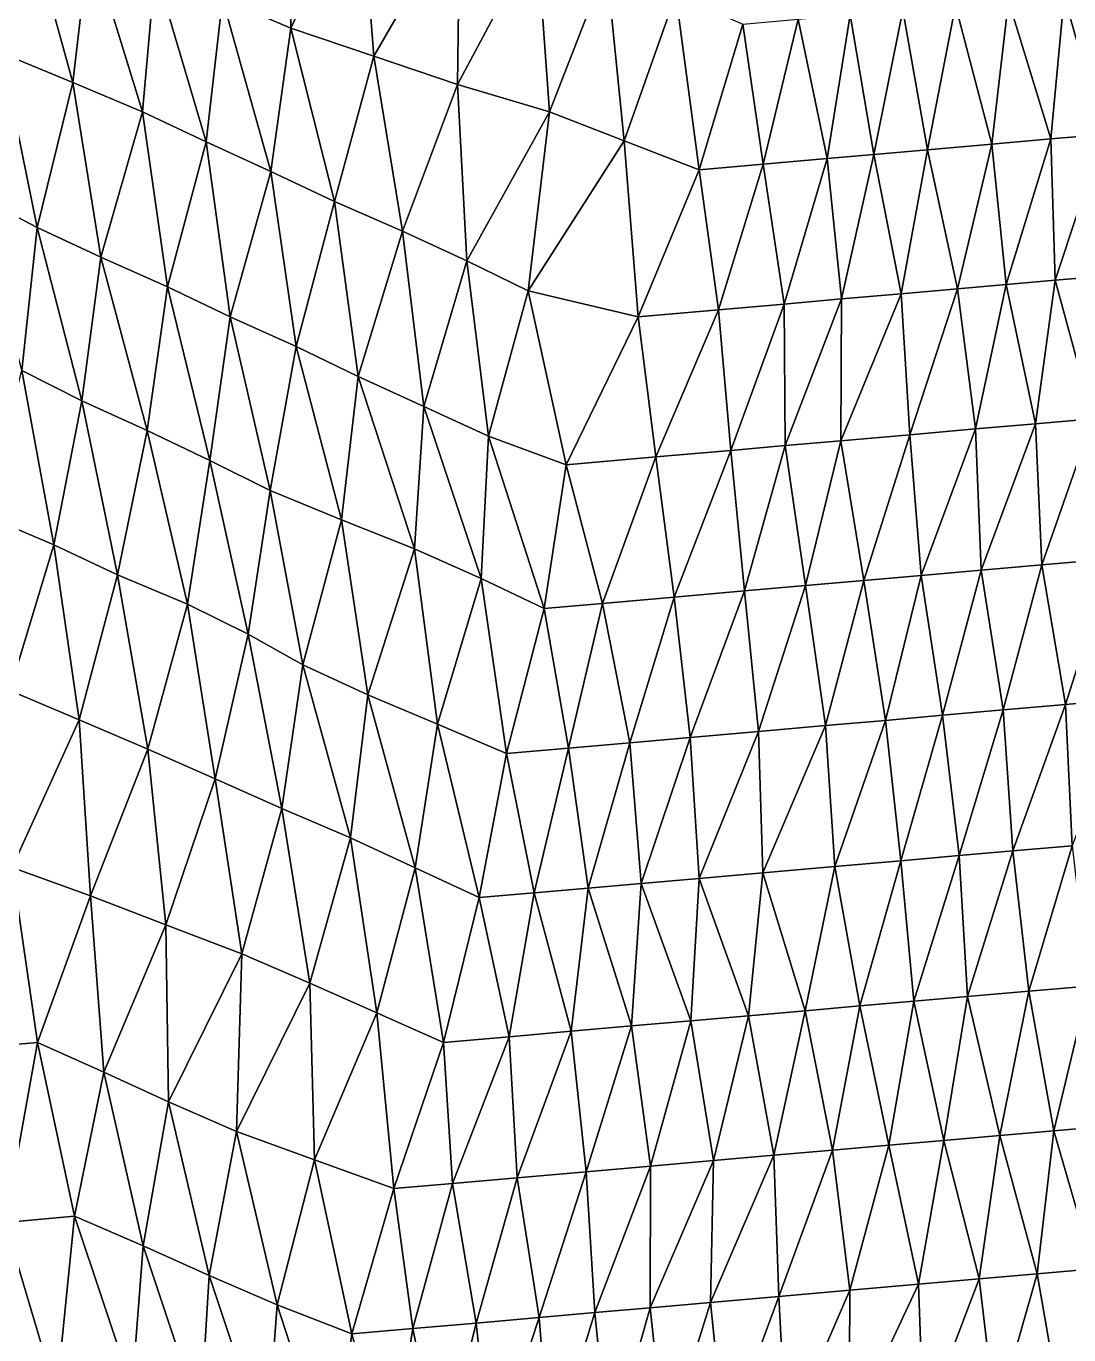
# Model space of a CAD drawing. Extents: x 993 to 3979, y 358 to 2875.
# Drawn here: x 2272.5 to 2545.8, y 1574.5 to 1917.4 of the extents above; entities that cross this region are included whole.
import ezdxf

# ---------------------------------------------------------------- set-up
doc = ezdxf.new("R2010")
doc.units = 0
doc.header["$MEASUREMENT"] = 0

msp = doc.modelspace()

# ---------------------------------------------------------------- linework, layer by layer
at = {"layer": 'modelTopoInnerCoarse_ts', "color": 2}
for points in [[(2341.9, 1916.93, 2568.58), (2323.97, 1924.65, 2555), (2341, 1963.29, 2527.35), (2341.9, 1916.93, 2568.58)], [(2360.04, 1955.66, 2538), (2341.9, 1916.93, 2568.58), (2341, 1963.29, 2527.35), (2360.04, 1955.66, 2538)], [(2363.68, 1909.54, 2571.95), (2341.9, 1916.93, 2568.58), (2360.04, 1955.66, 2538), (2363.68, 1909.54, 2571.95)], [(2386.24, 1948.66, 2529.55), (2363.68, 1909.54, 2571.95), (2360.04, 1955.66, 2538), (2386.24, 1948.66, 2529.55)], [(2386.24, 1948.66, 2529.55), (2385.62, 1902.16, 2574.83), (2363.68, 1909.54, 2571.95), (2386.24, 1948.66, 2529.55)], [(2406.38, 1941.12, 2537.27), (2385.62, 1902.16, 2574.83), (2386.24, 1948.66, 2529.55), (2406.38, 1941.12, 2537.27)], [(2272.27, 1948.01, 2508.65), (2284.75, 1902.67, 2519.03), (2266.11, 1910.33, 2507.35), (2272.27, 1948.01, 2508.65)], [(2272.27, 1948.01, 2508.65), (2289.12, 1940.19, 2525.13), (2284.75, 1902.67, 2519.03), (2272.27, 1948.01, 2508.65)], [(2289.12, 1940.19, 2525.13), (2303.06, 1894.97, 2531.64), (2284.75, 1902.67, 2519.03), (2289.12, 1940.19, 2525.13)], [(2289.12, 1940.19, 2525.13), (2306.37, 1932.41, 2540.52), (2303.06, 1894.97, 2531.64), (2289.12, 1940.19, 2525.13)], [(2409.74, 1894.98, 2571.96), (2385.62, 1902.16, 2574.83), (2406.38, 1941.12, 2537.27), (2409.74, 1894.98, 2571.96)], [(2424.63, 1933.42, 2550.01), (2409.74, 1894.98, 2571.96), (2406.38, 1941.12, 2537.27), (2424.63, 1933.42, 2550.01)], [(2306.37, 1932.41, 2540.52), (2319.71, 1887.14, 2548.62), (2303.06, 1894.97, 2531.64), (2306.37, 1932.41, 2540.52)], [(2306.37, 1932.41, 2540.52), (2323.97, 1924.65, 2555), (2319.71, 1887.14, 2548.62), (2306.37, 1932.41, 2540.52)], [(2424.63, 1933.42, 2550.01), (2429.31, 1887.39, 2581.19), (2409.74, 1894.98, 2571.96), (2424.63, 1933.42, 2550.01)], [(2424.63, 1933.42, 2550.01), (2442.81, 1925.72, 2562.93), (2429.31, 1887.39, 2581.19), (2424.63, 1933.42, 2550.01)], [(2323.97, 1924.65, 2555), (2336.62, 1879.32, 2564.95), (2319.71, 1887.14, 2548.62), (2323.97, 1924.65, 2555)], [(2323.97, 1924.65, 2555), (2341.9, 1916.93, 2568.58), (2336.62, 1879.32, 2564.95), (2323.97, 1924.65, 2555)], [(2448.95, 1879.82, 2590.22), (2429.31, 1887.39, 2581.19), (2442.81, 1925.72, 2562.93), (2448.95, 1879.82, 2590.22)], [(2448.95, 1879.82, 2590.22), (2442.81, 1925.72, 2562.93), (2460.36, 1917.96, 2577.53), (2448.95, 1879.82, 2590.22)], [(2544.58, 1925.33, 2668.93), (2541.08, 1887.88, 2660.53), (2530.01, 1924.05, 2655.12), (2544.58, 1925.33, 2668.93)], [(2554.89, 1889.09, 2676.38), (2541.08, 1887.88, 2660.53), (2544.58, 1925.33, 2668.93), (2554.89, 1889.09, 2676.38)], [(2559.85, 1926.67, 2680.88), (2554.89, 1889.09, 2676.38), (2544.58, 1925.33, 2668.93), (2559.85, 1926.67, 2680.88)], [(2502.29, 1921.63, 2623.72), (2494.72, 1883.82, 2626.15), (2488.48, 1920.42, 2607.88), (2502.29, 1921.63, 2623.72)], [(2508.77, 1885.05, 2641.36), (2494.72, 1883.82, 2626.15), (2502.29, 1921.63, 2623.72), (2508.77, 1885.05, 2641.36)], [(2516.15, 1922.84, 2639.41), (2508.77, 1885.05, 2641.36), (2502.29, 1921.63, 2623.72), (2516.15, 1922.84, 2639.41)], [(2525.62, 1886.53, 2649.09), (2508.77, 1885.05, 2641.36), (2516.15, 1922.84, 2639.41), (2525.62, 1886.53, 2649.09)], [(2530.01, 1924.05, 2655.12), (2525.62, 1886.53, 2649.09), (2516.15, 1922.84, 2639.41), (2530.01, 1924.05, 2655.12)], [(2541.08, 1887.88, 2660.53), (2525.62, 1886.53, 2649.09), (2530.01, 1924.05, 2655.12), (2541.08, 1887.88, 2660.53)], [(2465.68, 1881.28, 2598.28), (2448.95, 1879.82, 2590.22), (2460.36, 1917.96, 2577.53), (2465.68, 1881.28, 2598.28)], [(2474.92, 1919.24, 2591.37), (2465.68, 1881.28, 2598.28), (2460.36, 1917.96, 2577.53), (2474.92, 1919.24, 2591.37)], [(2482.49, 1882.75, 2606.12), (2465.68, 1881.28, 2598.28), (2474.92, 1919.24, 2591.37), (2482.49, 1882.75, 2606.12)], [(2488.48, 1920.42, 2607.88), (2482.49, 1882.75, 2606.12), (2474.92, 1919.24, 2591.37), (2488.48, 1920.42, 2607.88)], [(2494.72, 1883.82, 2626.15), (2482.49, 1882.75, 2606.12), (2488.48, 1920.42, 2607.88), (2494.72, 1883.82, 2626.15)], [(2341.9, 1916.93, 2568.58), (2353.33, 1871.49, 2581.77), (2336.62, 1879.32, 2564.95), (2341.9, 1916.93, 2568.58)], [(2341.9, 1916.93, 2568.58), (2363.68, 1909.54, 2571.95), (2353.33, 1871.49, 2581.77), (2341.9, 1916.93, 2568.58)], [(2275.37, 1864.7, 2526.32), (2260.22, 1872.67, 2505.31), (2266.11, 1910.33, 2507.35), (2275.37, 1864.7, 2526.32)], [(2275.37, 1864.7, 2526.32), (2266.11, 1910.33, 2507.35), (2284.75, 1902.67, 2519.03), (2275.37, 1864.7, 2526.32)], [(2363.68, 1909.54, 2571.95), (2371.13, 1863.75, 2595.73), (2353.33, 1871.49, 2581.77), (2363.68, 1909.54, 2571.95)], [(2363.68, 1909.54, 2571.95), (2385.62, 1902.16, 2574.83), (2371.13, 1863.75, 2595.73), (2363.68, 1909.54, 2571.95)], [(2292.11, 1856.87, 2543.07), (2275.37, 1864.7, 2526.32), (2284.75, 1902.67, 2519.03), (2292.11, 1856.87, 2543.07)], [(2292.11, 1856.87, 2543.07), (2284.75, 1902.67, 2519.03), (2303.06, 1894.97, 2531.64), (2292.11, 1856.87, 2543.07)], [(2388.01, 1855.93, 2612.13), (2371.13, 1863.75, 2595.73), (2385.62, 1902.16, 2574.83), (2388.01, 1855.93, 2612.13)], [(2409.74, 1894.98, 2571.96), (2388.01, 1855.93, 2612.13), (2385.62, 1902.16, 2574.83), (2409.74, 1894.98, 2571.96)], [(2309.54, 1849.1, 2558), (2292.11, 1856.87, 2543.07), (2303.06, 1894.97, 2531.64), (2309.54, 1849.1, 2558)], [(2309.54, 1849.1, 2558), (2303.06, 1894.97, 2531.64), (2319.71, 1887.14, 2548.62), (2309.54, 1849.1, 2558)], [(2409.74, 1894.98, 2571.96), (2404.1, 1848.05, 2630.62), (2388.01, 1855.93, 2612.13), (2409.74, 1894.98, 2571.96)], [(2429.31, 1887.39, 2581.19), (2404.1, 1848.05, 2630.62), (2409.74, 1894.98, 2571.96), (2429.31, 1887.39, 2581.19)], [(2325.97, 1841.25, 2575.58), (2309.54, 1849.1, 2558), (2319.71, 1887.14, 2548.62), (2325.97, 1841.25, 2575.58)], [(2325.97, 1841.25, 2575.58), (2319.71, 1887.14, 2548.62), (2336.62, 1879.32, 2564.95), (2325.97, 1841.25, 2575.58)], [(2432.95, 1841.27, 2615.11), (2404.1, 1848.05, 2630.62), (2429.31, 1887.39, 2581.19), (2432.95, 1841.27, 2615.11)], [(2448.95, 1879.82, 2590.22), (2432.95, 1841.27, 2615.11), (2429.31, 1887.39, 2581.19), (2448.95, 1879.82, 2590.22)], [(2525.62, 1886.53, 2649.09), (2516.66, 1848.6, 2655.25), (2508.77, 1885.05, 2641.36), (2525.62, 1886.53, 2649.09)], [(2529.45, 1849.72, 2673.79), (2516.66, 1848.6, 2655.25), (2525.62, 1886.53, 2649.09), (2529.45, 1849.72, 2673.79)], [(2529.45, 1849.72, 2673.79), (2525.62, 1886.53, 2649.09), (2541.08, 1887.88, 2660.53), (2529.45, 1849.72, 2673.79)], [(2529.45, 1849.72, 2673.79), (2541.08, 1887.88, 2660.53), (2542.26, 1850.84, 2692.29), (2529.45, 1849.72, 2673.79)], [(2542.26, 1850.84, 2692.29), (2541.08, 1887.88, 2660.53), (2554.89, 1889.09, 2676.38), (2542.26, 1850.84, 2692.29)], [(2542.26, 1850.84, 2692.29), (2554.89, 1889.09, 2676.38), (2557.13, 1852.14, 2705.31), (2542.26, 1850.84, 2692.29)], [(2494.72, 1883.82, 2626.15), (2486.25, 1845.94, 2631), (2482.49, 1882.75, 2606.12), (2494.72, 1883.82, 2626.15)], [(2501.92, 1847.31, 2641.87), (2486.25, 1845.94, 2631), (2494.72, 1883.82, 2626.15), (2501.92, 1847.31, 2641.87)], [(2508.77, 1885.05, 2641.36), (2501.92, 1847.31, 2641.87), (2494.72, 1883.82, 2626.15), (2508.77, 1885.05, 2641.36)], [(2516.66, 1848.6, 2655.25), (2501.92, 1847.31, 2641.87), (2508.77, 1885.05, 2641.36), (2516.66, 1848.6, 2655.25)], [(2453.97, 1843.11, 2611.76), (2432.95, 1841.27, 2615.11), (2448.95, 1879.82, 2590.22), (2453.97, 1843.11, 2611.76)], [(2465.68, 1881.28, 2598.28), (2453.97, 1843.11, 2611.76), (2448.95, 1879.82, 2590.22), (2465.68, 1881.28, 2598.28)], [(2471.21, 1844.62, 2618.46), (2453.97, 1843.11, 2611.76), (2465.68, 1881.28, 2598.28), (2471.21, 1844.62, 2618.46)], [(2482.49, 1882.75, 2606.12), (2471.21, 1844.62, 2618.46), (2465.68, 1881.28, 2598.28), (2482.49, 1882.75, 2606.12)], [(2486.25, 1845.94, 2631), (2471.21, 1844.62, 2618.46), (2482.49, 1882.75, 2606.12), (2486.25, 1845.94, 2631)], [(2343.34, 1833.47, 2590.68), (2325.97, 1841.25, 2575.58), (2336.62, 1879.32, 2564.95), (2343.34, 1833.47, 2590.68)], [(2343.34, 1833.47, 2590.68), (2336.62, 1879.32, 2564.95), (2353.33, 1871.49, 2581.77), (2343.34, 1833.47, 2590.68)], [(2271.38, 1827.21, 2519.22), (2260.22, 1872.67, 2505.31), (2275.37, 1864.7, 2526.32), (2271.38, 1827.21, 2519.22)], [(2359.52, 1825.59, 2608.92), (2343.34, 1833.47, 2590.68), (2353.33, 1871.49, 2581.77), (2359.52, 1825.59, 2608.92)], [(2359.52, 1825.59, 2608.92), (2353.33, 1871.49, 2581.77), (2371.13, 1863.75, 2595.73), (2359.52, 1825.59, 2608.92)], [(2287.13, 1819.29, 2538.63), (2271.38, 1827.21, 2519.22), (2275.37, 1864.7, 2526.32), (2287.13, 1819.29, 2538.63)], [(2287.13, 1819.29, 2538.63), (2275.37, 1864.7, 2526.32), (2292.11, 1856.87, 2543.07), (2287.13, 1819.29, 2538.63)], [(2376.75, 1817.8, 2624.38), (2359.52, 1825.59, 2608.92), (2371.13, 1863.75, 2595.73), (2376.75, 1817.8, 2624.38)], [(2376.75, 1817.8, 2624.38), (2371.13, 1863.75, 2595.73), (2388.01, 1855.93, 2612.13), (2376.75, 1817.8, 2624.38)], [(2304.27, 1811.5, 2554.33), (2287.13, 1819.29, 2538.63), (2292.11, 1856.87, 2543.07), (2304.27, 1811.5, 2554.33)], [(2304.27, 1811.5, 2554.33), (2292.11, 1856.87, 2543.07), (2309.54, 1849.1, 2558), (2304.27, 1811.5, 2554.33)], [(2393.72, 1809.99, 2640.54), (2376.75, 1817.8, 2624.38), (2388.01, 1855.93, 2612.13), (2393.72, 1809.99, 2640.54)], [(2393.72, 1809.99, 2640.54), (2388.01, 1855.93, 2612.13), (2404.1, 1848.05, 2630.62), (2393.72, 1809.99, 2640.54)], [(2557.13, 1852.14, 2705.31), (2552.16, 1814.56, 2700.82), (2542.26, 1850.84, 2692.29), (2557.13, 1852.14, 2705.31)], [(2320.68, 1803.64, 2571.96), (2304.27, 1811.5, 2554.33), (2309.54, 1849.1, 2558), (2320.68, 1803.64, 2571.96)], [(2320.68, 1803.64, 2571.96), (2309.54, 1849.1, 2558), (2325.97, 1841.25, 2575.58), (2320.68, 1803.64, 2571.96)], [(2529.45, 1849.72, 2673.79), (2521.39, 1811.87, 2677.55), (2516.66, 1848.6, 2655.25), (2529.45, 1849.72, 2673.79)], [(2537.06, 1813.24, 2688.43), (2521.39, 1811.87, 2677.55), (2529.45, 1849.72, 2673.79), (2537.06, 1813.24, 2688.43)], [(2542.26, 1850.84, 2692.29), (2537.06, 1813.24, 2688.43), (2529.45, 1849.72, 2673.79), (2542.26, 1850.84, 2692.29)], [(2552.16, 1814.56, 2700.82), (2537.06, 1813.24, 2688.43), (2542.26, 1850.84, 2692.29), (2552.16, 1814.56, 2700.82)], [(2414.06, 1802.48, 2647.72), (2393.72, 1809.99, 2640.54), (2404.1, 1848.05, 2630.62), (2414.06, 1802.48, 2647.72)], [(2432.95, 1841.27, 2615.11), (2414.06, 1802.48, 2647.72), (2404.1, 1848.05, 2630.62), (2432.95, 1841.27, 2615.11)], [(2471.5, 1807.5, 2652.56), (2471.21, 1844.62, 2618.46), (2486.25, 1845.94, 2631), (2471.5, 1807.5, 2652.56)], [(2471.5, 1807.5, 2652.56), (2486.25, 1845.94, 2631), (2486.1, 1808.78, 2666.32), (2471.5, 1807.5, 2652.56)], [(2486.1, 1808.78, 2666.32), (2486.25, 1845.94, 2631), (2501.92, 1847.31, 2641.87), (2486.1, 1808.78, 2666.32)], [(2486.1, 1808.78, 2666.32), (2501.92, 1847.31, 2641.87), (2504.12, 1810.36, 2670.93), (2486.1, 1808.78, 2666.32)], [(2516.66, 1848.6, 2655.25), (2504.12, 1810.36, 2670.93), (2501.92, 1847.31, 2641.87), (2516.66, 1848.6, 2655.25)], [(2521.39, 1811.87, 2677.55), (2504.12, 1810.36, 2670.93), (2516.66, 1848.6, 2655.25), (2521.39, 1811.87, 2677.55)], [(2453.97, 1843.11, 2611.76), (2437.61, 1804.54, 2637.61), (2432.95, 1841.27, 2615.11), (2453.97, 1843.11, 2611.76)], [(2457.22, 1806.25, 2637.98), (2437.61, 1804.54, 2637.61), (2453.97, 1843.11, 2611.76), (2457.22, 1806.25, 2637.98)], [(2457.22, 1806.25, 2637.98), (2453.97, 1843.11, 2611.76), (2471.21, 1844.62, 2618.46), (2457.22, 1806.25, 2637.98)], [(2457.22, 1806.25, 2637.98), (2471.21, 1844.62, 2618.46), (2471.5, 1807.5, 2652.56), (2457.22, 1806.25, 2637.98)], [(2336.5, 1795.73, 2591.19), (2320.68, 1803.64, 2571.96), (2325.97, 1841.25, 2575.58), (2336.5, 1795.73, 2591.19)], [(2336.5, 1795.73, 2591.19), (2325.97, 1841.25, 2575.58), (2343.34, 1833.47, 2590.68), (2336.5, 1795.73, 2591.19)], [(2437.61, 1804.54, 2637.61), (2414.06, 1802.48, 2647.72), (2432.95, 1841.27, 2615.11), (2437.61, 1804.54, 2637.61)], [(2355.17, 1788.07, 2602.79), (2336.5, 1795.73, 2591.19), (2343.34, 1833.47, 2590.68), (2355.17, 1788.07, 2602.79)], [(2355.17, 1788.07, 2602.79), (2343.34, 1833.47, 2590.68), (2359.52, 1825.59, 2608.92), (2355.17, 1788.07, 2602.79)], [(2279.78, 1781.51, 2540.48), (2261.69, 1789.22, 2527.32), (2271.38, 1827.21, 2519.22), (2279.78, 1781.51, 2540.48)], [(2279.78, 1781.51, 2540.48), (2271.38, 1827.21, 2519.22), (2287.13, 1819.29, 2538.63), (2279.78, 1781.51, 2540.48)], [(2374.28, 1780.44, 2613.26), (2355.17, 1788.07, 2602.79), (2359.52, 1825.59, 2608.92), (2374.28, 1780.44, 2613.26)], [(2374.28, 1780.44, 2613.26), (2359.52, 1825.59, 2608.92), (2376.75, 1817.8, 2624.38), (2374.28, 1780.44, 2613.26)], [(2296.44, 1773.67, 2557.45), (2279.78, 1781.51, 2540.48), (2287.13, 1819.29, 2538.63), (2296.44, 1773.67, 2557.45)], [(2296.44, 1773.67, 2557.45), (2287.13, 1819.29, 2538.63), (2304.27, 1811.5, 2554.33), (2296.44, 1773.67, 2557.45)], [(2391.75, 1772.68, 2628.08), (2374.28, 1780.44, 2613.26), (2376.75, 1817.8, 2624.38), (2391.75, 1772.68, 2628.08)], [(2391.75, 1772.68, 2628.08), (2376.75, 1817.8, 2624.38), (2393.72, 1809.99, 2640.54), (2391.75, 1772.68, 2628.08)], [(2552.16, 1814.56, 2700.82), (2538.74, 1776.24, 2718.85), (2537.06, 1813.24, 2688.43), (2552.16, 1814.56, 2700.82)], [(2557.07, 1777.85, 2722.64), (2538.74, 1776.24, 2718.85), (2552.16, 1814.56, 2700.82), (2557.07, 1777.85, 2722.64)], [(2314.78, 1765.98, 2569.96), (2296.44, 1773.67, 2557.45), (2304.27, 1811.5, 2554.33), (2314.78, 1765.98, 2569.96)], [(2314.78, 1765.98, 2569.96), (2304.27, 1811.5, 2554.33), (2320.68, 1803.64, 2571.96), (2314.78, 1765.98, 2569.96)], [(2521.39, 1811.87, 2677.55), (2507.17, 1773.48, 2697.71), (2504.12, 1810.36, 2670.93), (2521.39, 1811.87, 2677.55)], [(2521.39, 1811.87, 2677.55), (2522.87, 1774.85, 2708.52), (2507.17, 1773.48, 2697.71), (2521.39, 1811.87, 2677.55)], [(2522.87, 1774.85, 2708.52), (2521.39, 1811.87, 2677.55), (2537.06, 1813.24, 2688.43), (2522.87, 1774.85, 2708.52)], [(2522.87, 1774.85, 2708.52), (2537.06, 1813.24, 2688.43), (2538.74, 1776.24, 2718.85), (2522.87, 1774.85, 2708.52)], [(2408.34, 1764.83, 2645.23), (2391.75, 1772.68, 2628.08), (2393.72, 1809.99, 2640.54), (2408.34, 1764.83, 2645.23)], [(2408.34, 1764.83, 2645.23), (2393.72, 1809.99, 2640.54), (2414.06, 1802.48, 2647.72), (2408.34, 1764.83, 2645.23)], [(2486.1, 1808.78, 2666.32), (2476.77, 1770.82, 2673.43), (2471.5, 1807.5, 2652.56), (2486.1, 1808.78, 2666.32)], [(2492.06, 1772.16, 2685.34), (2476.77, 1770.82, 2673.43), (2486.1, 1808.78, 2666.32), (2492.06, 1772.16, 2685.34)], [(2504.12, 1810.36, 2670.93), (2492.06, 1772.16, 2685.34), (2486.1, 1808.78, 2666.32), (2504.12, 1810.36, 2670.93)], [(2507.17, 1773.48, 2697.71), (2492.06, 1772.16, 2685.34), (2504.12, 1810.36, 2670.93), (2507.17, 1773.48, 2697.71)], [(2437.61, 1804.54, 2637.61), (2423.59, 1766.17, 2657.24), (2414.06, 1802.48, 2647.72), (2437.61, 1804.54, 2637.61)], [(2442.36, 1767.81, 2659.84), (2423.59, 1766.17, 2657.24), (2437.61, 1804.54, 2637.61), (2442.36, 1767.81, 2659.84)], [(2457.22, 1806.25, 2637.98), (2442.36, 1767.81, 2659.84), (2437.61, 1804.54, 2637.61), (2457.22, 1806.25, 2637.98)], [(2460.85, 1769.43, 2663.23), (2442.36, 1767.81, 2659.84), (2457.22, 1806.25, 2637.98), (2460.85, 1769.43, 2663.23)], [(2471.5, 1807.5, 2652.56), (2460.85, 1769.43, 2663.23), (2457.22, 1806.25, 2637.98), (2471.5, 1807.5, 2652.56)], [(2476.77, 1770.82, 2673.43), (2460.85, 1769.43, 2663.23), (2471.5, 1807.5, 2652.56), (2476.77, 1770.82, 2673.43)], [(2330.75, 1758.08, 2588.78), (2314.78, 1765.98, 2569.96), (2320.68, 1803.64, 2571.96), (2330.75, 1758.08, 2588.78)], [(2330.75, 1758.08, 2588.78), (2320.68, 1803.64, 2571.96), (2336.5, 1795.73, 2591.19), (2330.75, 1758.08, 2588.78)], [(2423.59, 1766.17, 2657.24), (2408.34, 1764.83, 2645.23), (2414.06, 1802.48, 2647.72), (2423.59, 1766.17, 2657.24)], [(2345.03, 1750.03, 2612.08), (2330.75, 1758.08, 2588.78), (2336.5, 1795.73, 2591.19), (2345.03, 1750.03, 2612.08)], [(2345.03, 1750.03, 2612.08), (2336.5, 1795.73, 2591.19), (2355.17, 1788.07, 2602.79), (2345.03, 1750.03, 2612.08)], [(2279.78, 1781.51, 2540.48), (2268.28, 1743.35, 2553.4), (2261.69, 1789.22, 2527.32), (2279.78, 1781.51, 2540.48)], [(2355.17, 1788.07, 2602.79), (2362.1, 1742.23, 2627.98), (2345.03, 1750.03, 2612.08), (2355.17, 1788.07, 2602.79)], [(2355.17, 1788.07, 2602.79), (2374.28, 1780.44, 2613.26), (2362.1, 1742.23, 2627.98), (2355.17, 1788.07, 2602.79)], [(2286.45, 1735.65, 2566.35), (2268.28, 1743.35, 2553.4), (2279.78, 1781.51, 2540.48), (2286.45, 1735.65, 2566.35)], [(2286.45, 1735.65, 2566.35), (2279.78, 1781.51, 2540.48), (2296.44, 1773.67, 2557.45), (2286.45, 1735.65, 2566.35)], [(2380.33, 1734.53, 2640.77), (2362.1, 1742.23, 2627.98), (2374.28, 1780.44, 2613.26), (2380.33, 1734.53, 2640.77)], [(2380.33, 1734.53, 2640.77), (2374.28, 1780.44, 2613.26), (2391.75, 1772.68, 2628.08), (2380.33, 1734.53, 2640.77)], [(2557.07, 1777.85, 2722.64), (2544.98, 1739.64, 2737.14), (2538.74, 1776.24, 2718.85), (2557.07, 1777.85, 2722.64)], [(2561.01, 1741.05, 2747.05), (2544.98, 1739.64, 2737.14), (2557.07, 1777.85, 2722.64), (2561.01, 1741.05, 2747.05)], [(2304.41, 1727.93, 2579.86), (2286.45, 1735.65, 2566.35), (2296.44, 1773.67, 2557.45), (2304.41, 1727.93, 2579.86)], [(2304.41, 1727.93, 2579.86), (2296.44, 1773.67, 2557.45), (2314.78, 1765.98, 2569.96), (2304.41, 1727.93, 2579.86)], [(2507.17, 1773.48, 2697.71), (2497.78, 1735.51, 2705), (2492.06, 1772.16, 2685.34), (2507.17, 1773.48, 2697.71)], [(2512.76, 1736.83, 2717.71), (2497.78, 1735.51, 2705), (2507.17, 1773.48, 2697.71), (2512.76, 1736.83, 2717.71)], [(2522.87, 1774.85, 2708.52), (2512.76, 1736.83, 2717.71), (2507.17, 1773.48, 2697.71), (2522.87, 1774.85, 2708.52)], [(2528.65, 1738.22, 2728), (2512.76, 1736.83, 2717.71), (2522.87, 1774.85, 2708.52), (2528.65, 1738.22, 2728)], [(2538.74, 1776.24, 2718.85), (2528.65, 1738.22, 2728), (2522.87, 1774.85, 2708.52), (2538.74, 1776.24, 2718.85)], [(2544.98, 1739.64, 2737.14), (2528.65, 1738.22, 2728), (2538.74, 1776.24, 2718.85), (2544.98, 1739.64, 2737.14)], [(2398.41, 1726.82, 2653.96), (2380.33, 1734.53, 2640.77), (2391.75, 1772.68, 2628.08), (2398.41, 1726.82, 2653.96)], [(2398.41, 1726.82, 2653.96), (2391.75, 1772.68, 2628.08), (2408.34, 1764.83, 2645.23), (2398.41, 1726.82, 2653.96)], [(2476.77, 1770.82, 2673.43), (2464.5, 1732.6, 2688.42), (2460.85, 1769.43, 2663.23), (2476.77, 1770.82, 2673.43)], [(2482.09, 1734.14, 2694.18), (2464.5, 1732.6, 2688.42), (2476.77, 1770.82, 2673.43), (2482.09, 1734.14, 2694.18)], [(2492.06, 1772.16, 2685.34), (2482.09, 1734.14, 2694.18), (2476.77, 1770.82, 2673.43), (2492.06, 1772.16, 2685.34)], [(2497.78, 1735.51, 2705), (2482.09, 1734.14, 2694.18), (2492.06, 1772.16, 2685.34), (2497.78, 1735.51, 2705)], [(2442.36, 1767.81, 2659.84), (2430.73, 1729.65, 2673.12), (2423.59, 1766.17, 2657.24), (2442.36, 1767.81, 2659.84)], [(2446.6, 1731.04, 2683.47), (2430.73, 1729.65, 2673.12), (2442.36, 1767.81, 2659.84), (2446.6, 1731.04, 2683.47)], [(2460.85, 1769.43, 2663.23), (2446.6, 1731.04, 2683.47), (2442.36, 1767.81, 2659.84), (2460.85, 1769.43, 2663.23)], [(2464.5, 1732.6, 2688.42), (2446.6, 1731.04, 2683.47), (2460.85, 1769.43, 2663.23), (2464.5, 1732.6, 2688.42)], [(2322.03, 1720.17, 2594.27), (2304.41, 1727.93, 2579.86), (2314.78, 1765.98, 2569.96), (2322.03, 1720.17, 2594.27)], [(2322.03, 1720.17, 2594.27), (2314.78, 1765.98, 2569.96), (2330.75, 1758.08, 2588.78), (2322.03, 1720.17, 2594.27)], [(2414.65, 1728.24, 2663.33), (2398.41, 1726.82, 2653.96), (2408.34, 1764.83, 2645.23), (2414.65, 1728.24, 2663.33)], [(2423.59, 1766.17, 2657.24), (2414.65, 1728.24, 2663.33), (2408.34, 1764.83, 2645.23), (2423.59, 1766.17, 2657.24)], [(2430.73, 1729.65, 2673.12), (2414.65, 1728.24, 2663.33), (2423.59, 1766.17, 2657.24), (2430.73, 1729.65, 2673.12)], [(2339.55, 1712.41, 2608.96), (2322.03, 1720.17, 2594.27), (2330.75, 1758.08, 2588.78), (2339.55, 1712.41, 2608.96)], [(2339.55, 1712.41, 2608.96), (2330.75, 1758.08, 2588.78), (2345.03, 1750.03, 2612.08), (2339.55, 1712.41, 2608.96)], [(2357.56, 1704.69, 2622.34), (2339.55, 1712.41, 2608.96), (2345.03, 1750.03, 2612.08), (2357.56, 1704.69, 2622.34)], [(2357.56, 1704.69, 2622.34), (2345.03, 1750.03, 2612.08), (2362.1, 1742.23, 2627.98), (2357.56, 1704.69, 2622.34)], [(2286.45, 1735.65, 2566.35), (2268.83, 1696.96, 2595.57), (2268.28, 1743.35, 2553.4), (2286.45, 1735.65, 2566.35)], [(2362.1, 1742.23, 2627.98), (2374.5, 1696.88, 2638.58), (2357.56, 1704.69, 2622.34), (2362.1, 1742.23, 2627.98)], [(2362.1, 1742.23, 2627.98), (2380.33, 1734.53, 2640.77), (2374.5, 1696.88, 2638.58), (2362.1, 1742.23, 2627.98)], [(2531.13, 1701.29, 2756.32), (2528.65, 1738.22, 2728), (2544.98, 1739.64, 2737.14), (2531.13, 1701.29, 2756.32)], [(2531.13, 1701.29, 2756.32), (2544.98, 1739.64, 2737.14), (2546.7, 1702.65, 2767.46), (2531.13, 1701.29, 2756.32)], [(2546.7, 1702.65, 2767.46), (2544.98, 1739.64, 2737.14), (2561.01, 1741.05, 2747.05), (2546.7, 1702.65, 2767.46)], [(2289.41, 1689.47, 2602.09), (2268.83, 1696.96, 2595.57), (2286.45, 1735.65, 2566.35), (2289.41, 1689.47, 2602.09)], [(2304.41, 1727.93, 2579.86), (2289.41, 1689.47, 2602.09), (2286.45, 1735.65, 2566.35), (2304.41, 1727.93, 2579.86)], [(2512.76, 1736.83, 2717.71), (2501.81, 1698.72, 2729.16), (2497.78, 1735.51, 2705), (2512.76, 1736.83, 2717.71)], [(2517.06, 1700.06, 2741.16), (2501.81, 1698.72, 2729.16), (2512.76, 1736.83, 2717.71), (2517.06, 1700.06, 2741.16)], [(2528.65, 1738.22, 2728), (2517.06, 1700.06, 2741.16), (2512.76, 1736.83, 2717.71), (2528.65, 1738.22, 2728)], [(2531.13, 1701.29, 2756.32), (2517.06, 1700.06, 2741.16), (2528.65, 1738.22, 2728), (2531.13, 1701.29, 2756.32)], [(2391.24, 1689.05, 2655.34), (2374.5, 1696.88, 2638.58), (2380.33, 1734.53, 2640.77), (2391.24, 1689.05, 2655.34)], [(2391.24, 1689.05, 2655.34), (2380.33, 1734.53, 2640.77), (2398.41, 1726.82, 2653.96), (2391.24, 1689.05, 2655.34)], [(2464.5, 1732.6, 2688.42), (2448.9, 1694.09, 2712.24), (2446.6, 1731.04, 2683.47), (2464.5, 1732.6, 2688.42)], [(2464.5, 1732.6, 2688.42), (2465.59, 1695.55, 2720.41), (2448.9, 1694.09, 2712.24), (2464.5, 1732.6, 2688.42)], [(2482.09, 1734.14, 2694.18), (2465.59, 1695.55, 2720.41), (2464.5, 1732.6, 2688.42), (2482.09, 1734.14, 2694.18)], [(2482.09, 1734.14, 2694.18), (2484.52, 1697.21, 2722.61), (2465.59, 1695.55, 2720.41), (2482.09, 1734.14, 2694.18)], [(2497.78, 1735.51, 2705), (2484.52, 1697.21, 2722.61), (2482.09, 1734.14, 2694.18), (2497.78, 1735.51, 2705)], [(2501.81, 1698.72, 2729.16), (2484.52, 1697.21, 2722.61), (2497.78, 1735.51, 2705), (2501.81, 1698.72, 2729.16)], [(2430.73, 1729.65, 2673.12), (2419.86, 1691.55, 2684.36), (2414.65, 1728.24, 2663.33), (2430.73, 1729.65, 2673.12)], [(2433.7, 1692.76, 2700.1), (2419.86, 1691.55, 2684.36), (2430.73, 1729.65, 2673.12), (2433.7, 1692.76, 2700.1)], [(2446.6, 1731.04, 2683.47), (2433.7, 1692.76, 2700.1), (2430.73, 1729.65, 2673.12), (2446.6, 1731.04, 2683.47)], [(2446.6, 1731.04, 2683.47), (2448.9, 1694.09, 2712.24), (2433.7, 1692.76, 2700.1), (2446.6, 1731.04, 2683.47)], [(2309.13, 1681.9, 2610.92), (2289.41, 1689.47, 2602.09), (2304.41, 1727.93, 2579.86), (2309.13, 1681.9, 2610.92)], [(2309.13, 1681.9, 2610.92), (2304.41, 1727.93, 2579.86), (2322.03, 1720.17, 2594.27), (2309.13, 1681.9, 2610.92)], [(2405.71, 1690.31, 2669.43), (2391.24, 1689.05, 2655.34), (2398.41, 1726.82, 2653.96), (2405.71, 1690.31, 2669.43)], [(2414.65, 1728.24, 2663.33), (2405.71, 1690.31, 2669.43), (2398.41, 1726.82, 2653.96), (2414.65, 1728.24, 2663.33)], [(2419.86, 1691.55, 2684.36), (2405.71, 1690.31, 2669.43), (2414.65, 1728.24, 2663.33), (2419.86, 1691.55, 2684.36)], [(2329.08, 1674.35, 2619.13), (2309.13, 1681.9, 2610.92), (2322.03, 1720.17, 2594.27), (2329.08, 1674.35, 2619.13)], [(2329.08, 1674.35, 2619.13), (2322.03, 1720.17, 2594.27), (2339.55, 1712.41, 2608.96), (2329.08, 1674.35, 2619.13)], [(2346.84, 1666.61, 2633.2), (2329.08, 1674.35, 2619.13), (2339.55, 1712.41, 2608.96), (2346.84, 1666.61, 2633.2)], [(2346.84, 1666.61, 2633.2), (2339.55, 1712.41, 2608.96), (2357.56, 1704.69, 2622.34), (2346.84, 1666.61, 2633.2)], [(2364.42, 1658.85, 2647.7), (2346.84, 1666.61, 2633.2), (2357.56, 1704.69, 2622.34), (2364.42, 1658.85, 2647.7)], [(2364.42, 1658.85, 2647.7), (2357.56, 1704.69, 2622.34), (2374.5, 1696.88, 2638.58), (2364.42, 1658.85, 2647.7)], [(2531.13, 1701.29, 2756.32), (2519.29, 1663.11, 2770.12), (2517.06, 1700.06, 2741.16), (2531.13, 1701.29, 2756.32)], [(2535.37, 1664.51, 2779.92), (2519.29, 1663.11, 2770.12), (2531.13, 1701.29, 2756.32), (2535.37, 1664.51, 2779.92)], [(2546.7, 1702.65, 2767.46), (2535.37, 1664.51, 2779.92), (2531.13, 1701.29, 2756.32), (2546.7, 1702.65, 2767.46)], [(2550.95, 1665.88, 2791.03), (2535.37, 1664.51, 2779.92), (2546.7, 1702.65, 2767.46), (2550.95, 1665.88, 2791.03)], [(2501.81, 1698.72, 2729.16), (2491.03, 1660.64, 2740.15), (2484.52, 1697.21, 2722.61), (2501.81, 1698.72, 2729.16)], [(2505.2, 1661.88, 2755.04), (2491.03, 1660.64, 2740.15), (2501.81, 1698.72, 2729.16), (2505.2, 1661.88, 2755.04)], [(2517.06, 1700.06, 2741.16), (2505.2, 1661.88, 2755.04), (2501.81, 1698.72, 2729.16), (2517.06, 1700.06, 2741.16)], [(2517.06, 1700.06, 2741.16), (2519.29, 1663.11, 2770.12), (2505.2, 1661.88, 2755.04), (2517.06, 1700.06, 2741.16)], [(2275.52, 1651.11, 2621.38), (2255.43, 1649.35, 2609.11), (2268.83, 1696.96, 2595.57), (2275.52, 1651.11, 2621.38)], [(2289.41, 1689.47, 2602.09), (2275.52, 1651.11, 2621.38), (2268.83, 1696.96, 2595.57), (2289.41, 1689.47, 2602.09)], [(2381.96, 1651.09, 2662.34), (2364.42, 1658.85, 2647.7), (2374.5, 1696.88, 2638.58), (2381.96, 1651.09, 2662.34)], [(2381.96, 1651.09, 2662.34), (2374.5, 1696.88, 2638.58), (2391.24, 1689.05, 2655.34), (2381.96, 1651.09, 2662.34)], [(2465.59, 1695.55, 2720.41), (2461.84, 1658.08, 2712.69), (2448.9, 1694.09, 2712.24), (2465.59, 1695.55, 2720.41)], [(2476.73, 1659.38, 2725.63), (2461.84, 1658.08, 2712.69), (2465.59, 1695.55, 2720.41), (2476.73, 1659.38, 2725.63)], [(2484.52, 1697.21, 2722.61), (2476.73, 1659.38, 2725.63), (2465.59, 1695.55, 2720.41), (2484.52, 1697.21, 2722.61)], [(2491.03, 1660.64, 2740.15), (2476.73, 1659.38, 2725.63), (2484.52, 1697.21, 2722.61), (2491.03, 1660.64, 2740.15)], [(2419.86, 1691.55, 2684.36), (2415.37, 1654.02, 2678.59), (2405.71, 1690.31, 2669.43), (2419.86, 1691.55, 2684.36)], [(2431.23, 1655.4, 2688.96), (2415.37, 1654.02, 2678.59), (2419.86, 1691.55, 2684.36), (2431.23, 1655.4, 2688.96)], [(2433.7, 1692.76, 2700.1), (2431.23, 1655.4, 2688.96), (2419.86, 1691.55, 2684.36), (2433.7, 1692.76, 2700.1)], [(2446.78, 1656.76, 2700.18), (2431.23, 1655.4, 2688.96), (2433.7, 1692.76, 2700.1), (2446.78, 1656.76, 2700.18)], [(2448.9, 1694.09, 2712.24), (2446.78, 1656.76, 2700.18), (2433.7, 1692.76, 2700.1), (2448.9, 1694.09, 2712.24)], [(2461.84, 1658.08, 2712.69), (2446.78, 1656.76, 2700.18), (2448.9, 1694.09, 2712.24), (2461.84, 1658.08, 2712.69)], [(2292.89, 1643.33, 2636.47), (2275.52, 1651.11, 2621.38), (2289.41, 1689.47, 2602.09), (2292.89, 1643.33, 2636.47)], [(2292.89, 1643.33, 2636.47), (2289.41, 1689.47, 2602.09), (2309.13, 1681.9, 2610.92), (2292.89, 1643.33, 2636.47)], [(2399.12, 1652.59, 2669.26), (2381.96, 1651.09, 2662.34), (2391.24, 1689.05, 2655.34), (2399.12, 1652.59, 2669.26)], [(2405.71, 1690.31, 2669.43), (2399.12, 1652.59, 2669.26), (2391.24, 1689.05, 2655.34), (2405.71, 1690.31, 2669.43)], [(2415.37, 1654.02, 2678.59), (2399.12, 1652.59, 2669.26), (2405.71, 1690.31, 2669.43), (2415.37, 1654.02, 2678.59)], [(2309.82, 1635.52, 2652.74), (2292.89, 1643.33, 2636.47), (2309.13, 1681.9, 2610.92), (2309.82, 1635.52, 2652.74)], [(2329.08, 1674.35, 2619.13), (2309.82, 1635.52, 2652.74), (2309.13, 1681.9, 2610.92), (2329.08, 1674.35, 2619.13)], [(2329.08, 1674.35, 2619.13), (2327.7, 1627.79, 2666.46), (2309.82, 1635.52, 2652.74), (2329.08, 1674.35, 2619.13)], [(2346.84, 1666.61, 2633.2), (2327.7, 1627.79, 2666.46), (2329.08, 1674.35, 2619.13), (2346.84, 1666.61, 2633.2)], [(2348.08, 1620.28, 2673.54), (2327.7, 1627.79, 2666.46), (2346.84, 1666.61, 2633.2), (2348.08, 1620.28, 2673.54)], [(2364.42, 1658.85, 2647.7), (2348.08, 1620.28, 2673.54), (2346.84, 1666.61, 2633.2), (2364.42, 1658.85, 2647.7)], [(2535.37, 1664.51, 2779.92), (2527.76, 1626.7, 2782.47), (2519.29, 1663.11, 2770.12), (2535.37, 1664.51, 2779.92)], [(2541.95, 1627.95, 2797.28), (2527.76, 1626.7, 2782.47), (2535.37, 1664.51, 2779.92), (2541.95, 1627.95, 2797.28)], [(2550.95, 1665.88, 2791.03), (2541.95, 1627.95, 2797.28), (2535.37, 1664.51, 2779.92), (2550.95, 1665.88, 2791.03)], [(2556.84, 1629.25, 2810.26), (2541.95, 1627.95, 2797.28), (2550.95, 1665.88, 2791.03), (2556.84, 1629.25, 2810.26)], [(2491.03, 1660.64, 2740.15), (2483.9, 1622.87, 2741.43), (2476.73, 1659.38, 2725.63), (2491.03, 1660.64, 2740.15)], [(2498.65, 1624.16, 2754.77), (2483.9, 1622.87, 2741.43), (2491.03, 1660.64, 2740.15), (2498.65, 1624.16, 2754.77)], [(2505.2, 1661.88, 2755.04), (2498.65, 1624.16, 2754.77), (2491.03, 1660.64, 2740.15), (2505.2, 1661.88, 2755.04)], [(2513.08, 1625.42, 2768.95), (2498.65, 1624.16, 2754.77), (2505.2, 1661.88, 2755.04), (2513.08, 1625.42, 2768.95)], [(2519.29, 1663.11, 2770.12), (2513.08, 1625.42, 2768.95), (2505.2, 1661.88, 2755.04), (2519.29, 1663.11, 2770.12)], [(2527.76, 1626.7, 2782.47), (2513.08, 1625.42, 2768.95), (2519.29, 1663.11, 2770.12), (2527.76, 1626.7, 2782.47)], [(2368.9, 1612.81, 2679.42), (2348.08, 1620.28, 2673.54), (2364.42, 1658.85, 2647.7), (2368.9, 1612.81, 2679.42)], [(2368.9, 1612.81, 2679.42), (2364.42, 1658.85, 2647.7), (2381.96, 1651.09, 2662.34), (2368.9, 1612.81, 2679.42)], [(2446.78, 1656.76, 2700.18), (2436.18, 1618.69, 2710.68), (2431.23, 1655.4, 2688.96), (2446.78, 1656.76, 2700.18)], [(2452.67, 1620.14, 2719.37), (2436.18, 1618.69, 2710.68), (2446.78, 1656.76, 2700.18), (2452.67, 1620.14, 2719.37)], [(2461.84, 1658.08, 2712.69), (2452.67, 1620.14, 2719.37), (2446.78, 1656.76, 2700.18), (2461.84, 1658.08, 2712.69)], [(2468.48, 1621.52, 2729.89), (2452.67, 1620.14, 2719.37), (2461.84, 1658.08, 2712.69), (2468.48, 1621.52, 2729.89)], [(2476.73, 1659.38, 2725.63), (2468.48, 1621.52, 2729.89), (2461.84, 1658.08, 2712.69), (2476.73, 1659.38, 2725.63)], [(2483.9, 1622.87, 2741.43), (2468.48, 1621.52, 2729.89), (2476.73, 1659.38, 2725.63), (2483.9, 1622.87, 2741.43)], [(2401.19, 1615.63, 2698.64), (2399.12, 1652.59, 2669.26), (2415.37, 1654.02, 2678.59), (2401.19, 1615.63, 2698.64)], [(2401.19, 1615.63, 2698.64), (2415.37, 1654.02, 2678.59), (2419.28, 1617.21, 2703.09), (2401.19, 1615.63, 2698.64)], [(2431.23, 1655.4, 2688.96), (2419.28, 1617.21, 2703.09), (2415.37, 1654.02, 2678.59), (2431.23, 1655.4, 2688.96)], [(2436.18, 1618.69, 2710.68), (2419.28, 1617.21, 2703.09), (2431.23, 1655.4, 2688.96), (2436.18, 1618.69, 2710.68)], [(2275.52, 1651.11, 2621.38), (2267, 1603.93, 2621.92), (2255.43, 1649.35, 2609.11), (2275.52, 1651.11, 2621.38)], [(2285.18, 1605.52, 2639.28), (2267, 1603.93, 2621.92), (2275.52, 1651.11, 2621.38), (2285.18, 1605.52, 2639.28)], [(2292.89, 1643.33, 2636.47), (2285.18, 1605.52, 2639.28), (2275.52, 1651.11, 2621.38), (2292.89, 1643.33, 2636.47)], [(2384.26, 1614.15, 2691.12), (2368.9, 1612.81, 2679.42), (2381.96, 1651.09, 2662.34), (2384.26, 1614.15, 2691.12)], [(2384.26, 1614.15, 2691.12), (2381.96, 1651.09, 2662.34), (2399.12, 1652.59, 2669.26), (2384.26, 1614.15, 2691.12)], [(2384.26, 1614.15, 2691.12), (2399.12, 1652.59, 2669.26), (2401.19, 1615.63, 2698.64), (2384.26, 1614.15, 2691.12)], [(2303.23, 1597.8, 2652.56), (2285.18, 1605.52, 2639.28), (2292.89, 1643.33, 2636.47), (2303.23, 1597.8, 2652.56)], [(2303.23, 1597.8, 2652.56), (2292.89, 1643.33, 2636.47), (2309.82, 1635.52, 2652.74), (2303.23, 1597.8, 2652.56)], [(2320.5, 1590.02, 2667.93), (2303.23, 1597.8, 2652.56), (2309.82, 1635.52, 2652.74), (2320.5, 1590.02, 2667.93)], [(2320.5, 1590.02, 2667.93), (2309.82, 1635.52, 2652.74), (2327.7, 1627.79, 2666.46), (2320.5, 1590.02, 2667.93)], [(2556.84, 1629.25, 2810.26), (2552.42, 1591.72, 2804.3), (2541.95, 1627.95, 2797.28), (2556.84, 1629.25, 2810.26)], [(2338.31, 1582.28, 2681.82), (2320.5, 1590.02, 2667.93), (2327.7, 1627.79, 2666.46), (2338.31, 1582.28, 2681.82)], [(2338.31, 1582.28, 2681.82), (2327.7, 1627.79, 2666.46), (2348.08, 1620.28, 2673.54), (2338.31, 1582.28, 2681.82)], [(2527.76, 1626.7, 2782.47), (2522.37, 1589.09, 2779.12), (2513.08, 1625.42, 2768.95), (2527.76, 1626.7, 2782.47)], [(2537.5, 1590.41, 2791.42), (2522.37, 1589.09, 2779.12), (2527.76, 1626.7, 2782.47), (2537.5, 1590.41, 2791.42)], [(2541.95, 1627.95, 2797.28), (2537.5, 1590.41, 2791.42), (2527.76, 1626.7, 2782.47), (2541.95, 1627.95, 2797.28)], [(2552.42, 1591.72, 2804.3), (2537.5, 1590.41, 2791.42), (2541.95, 1627.95, 2797.28), (2552.42, 1591.72, 2804.3)], [(2483.9, 1622.87, 2741.43), (2469.81, 1584.49, 2761.26), (2468.48, 1621.52, 2729.89), (2483.9, 1622.87, 2741.43)], [(2483.9, 1622.87, 2741.43), (2488.41, 1586.12, 2764.34), (2469.81, 1584.49, 2761.26), (2483.9, 1622.87, 2741.43)], [(2498.65, 1624.16, 2754.77), (2488.41, 1586.12, 2764.34), (2483.9, 1622.87, 2741.43), (2498.65, 1624.16, 2754.77)], [(2506.46, 1587.7, 2768.86), (2488.41, 1586.12, 2764.34), (2498.65, 1624.16, 2754.77), (2506.46, 1587.7, 2768.86)], [(2513.08, 1625.42, 2768.95), (2506.46, 1587.7, 2768.86), (2498.65, 1624.16, 2754.77), (2513.08, 1625.42, 2768.95)], [(2522.37, 1589.09, 2779.12), (2506.46, 1587.7, 2768.86), (2513.08, 1625.42, 2768.95), (2522.37, 1589.09, 2779.12)], [(2357.89, 1574.7, 2691.02), (2338.31, 1582.28, 2681.82), (2348.08, 1620.28, 2673.54), (2357.89, 1574.7, 2691.02)], [(2357.89, 1574.7, 2691.02), (2348.08, 1620.28, 2673.54), (2368.9, 1612.81, 2679.42), (2357.89, 1574.7, 2691.02)], [(2452.67, 1620.14, 2719.37), (2451.87, 1582.92, 2756.41), (2436.11, 1581.54, 2745.76), (2452.67, 1620.14, 2719.37)], [(2452.67, 1620.14, 2719.37), (2436.11, 1581.54, 2745.76), (2436.18, 1618.69, 2710.68), (2452.67, 1620.14, 2719.37)], [(2468.48, 1621.52, 2729.89), (2451.87, 1582.92, 2756.41), (2452.67, 1620.14, 2719.37), (2468.48, 1621.52, 2729.89)], [(2468.48, 1621.52, 2729.89), (2469.81, 1584.49, 2761.26), (2451.87, 1582.92, 2756.41), (2468.48, 1621.52, 2729.89)], [(2401.19, 1615.63, 2698.64), (2390.47, 1577.55, 2709.47), (2384.26, 1614.15, 2691.12), (2401.19, 1615.63, 2698.64)], [(2407.01, 1579, 2718.04), (2390.47, 1577.55, 2709.47), (2401.19, 1615.63, 2698.64), (2407.01, 1579, 2718.04)], [(2419.28, 1617.21, 2703.09), (2407.01, 1579, 2718.04), (2401.19, 1615.63, 2698.64), (2419.28, 1617.21, 2703.09)], [(2421.63, 1580.28, 2731.72), (2407.01, 1579, 2718.04), (2419.28, 1617.21, 2703.09), (2421.63, 1580.28, 2731.72)], [(2421.63, 1580.28, 2731.72), (2419.28, 1617.21, 2703.09), (2436.18, 1618.69, 2710.68), (2421.63, 1580.28, 2731.72)], [(2421.63, 1580.28, 2731.72), (2436.18, 1618.69, 2710.68), (2436.11, 1581.54, 2745.76), (2421.63, 1580.28, 2731.72)], [(2373.87, 1576.1, 2701.08), (2357.89, 1574.7, 2691.02), (2368.9, 1612.81, 2679.42), (2373.87, 1576.1, 2701.08)], [(2384.26, 1614.15, 2691.12), (2373.87, 1576.1, 2701.08), (2368.9, 1612.81, 2679.42), (2384.26, 1614.15, 2691.12)], [(2390.47, 1577.55, 2709.47), (2373.87, 1576.1, 2701.08), (2384.26, 1614.15, 2691.12), (2390.47, 1577.55, 2709.47)], [(2285.18, 1605.52, 2639.28), (2280.51, 1558.67, 2629.57), (2267, 1603.93, 2621.92), (2285.18, 1605.52, 2639.28)], [(2300.31, 1560.4, 2642.61), (2280.51, 1558.67, 2629.57), (2285.18, 1605.52, 2639.28), (2300.31, 1560.4, 2642.61)], [(2300.31, 1560.4, 2642.61), (2285.18, 1605.52, 2639.28), (2303.23, 1597.8, 2652.56), (2300.31, 1560.4, 2642.61)], [(2280.51, 1558.67, 2629.57), (2260.73, 1556.94, 2616.47), (2267, 1603.93, 2621.92), (2280.51, 1558.67, 2629.57)], [(2318.24, 1552.67, 2656.22), (2300.31, 1560.4, 2642.61), (2303.23, 1597.8, 2652.56), (2318.24, 1552.67, 2656.22)], [(2318.24, 1552.67, 2656.22), (2303.23, 1597.8, 2652.56), (2320.5, 1590.02, 2667.93), (2318.24, 1552.67, 2656.22)], [(2552.42, 1591.72, 2804.3), (2543.9, 1553.83, 2809.29), (2537.5, 1590.41, 2791.42), (2552.42, 1591.72, 2804.3)], [(2559.57, 1555.2, 2820.17), (2543.9, 1553.83, 2809.29), (2552.42, 1591.72, 2804.3), (2559.57, 1555.2, 2820.17)], [(2335.53, 1544.89, 2671.5), (2318.24, 1552.67, 2656.22), (2320.5, 1590.02, 2667.93), (2335.53, 1544.89, 2671.5)], [(2335.53, 1544.89, 2671.5), (2320.5, 1590.02, 2667.93), (2338.31, 1582.28, 2681.82), (2335.53, 1544.89, 2671.5)], [(2507.76, 1550.67, 2800.3), (2506.46, 1587.7, 2768.86), (2522.37, 1589.09, 2779.12), (2507.76, 1550.67, 2800.3)], [(2507.76, 1550.67, 2800.3), (2522.37, 1589.09, 2779.12), (2526.73, 1552.33, 2802.4), (2507.76, 1550.67, 2800.3)], [(2537.5, 1590.41, 2791.42), (2526.73, 1552.33, 2802.4), (2522.37, 1589.09, 2779.12), (2537.5, 1590.41, 2791.42)], [(2543.9, 1553.83, 2809.29), (2526.73, 1552.33, 2802.4), (2537.5, 1590.41, 2791.42), (2543.9, 1553.83, 2809.29)], [(2471.72, 1547.51, 2791.06), (2469.81, 1584.49, 2761.26), (2488.41, 1586.12, 2764.34), (2471.72, 1547.51, 2791.06)], [(2471.72, 1547.51, 2791.06), (2488.41, 1586.12, 2764.34), (2488.28, 1548.96, 2799.58), (2471.72, 1547.51, 2791.06)], [(2488.28, 1548.96, 2799.58), (2488.41, 1586.12, 2764.34), (2506.46, 1587.7, 2768.86), (2488.28, 1548.96, 2799.58)], [(2488.28, 1548.96, 2799.58), (2506.46, 1587.7, 2768.86), (2507.76, 1550.67, 2800.3), (2488.28, 1548.96, 2799.58)], [(2353, 1537.13, 2686.35), (2335.53, 1544.89, 2671.5), (2338.31, 1582.28, 2681.82), (2353, 1537.13, 2686.35)], [(2353, 1537.13, 2686.35), (2338.31, 1582.28, 2681.82), (2357.89, 1574.7, 2691.02), (2353, 1537.13, 2686.35)], [(2436.11, 1581.54, 2745.76), (2425.22, 1543.44, 2757.07), (2421.63, 1580.28, 2731.72), (2436.11, 1581.54, 2745.76)], [(2440.05, 1544.74, 2770.19), (2425.22, 1543.44, 2757.07), (2436.11, 1581.54, 2745.76), (2440.05, 1544.74, 2770.19)], [(2451.87, 1582.92, 2756.41), (2440.05, 1544.74, 2770.19), (2436.11, 1581.54, 2745.76), (2451.87, 1582.92, 2756.41)], [(2455.66, 1546.11, 2781.22), (2440.05, 1544.74, 2770.19), (2451.87, 1582.92, 2756.41), (2455.66, 1546.11, 2781.22)], [(2455.66, 1546.11, 2781.22), (2451.87, 1582.92, 2756.41), (2469.81, 1584.49, 2761.26), (2455.66, 1546.11, 2781.22)], [(2455.66, 1546.11, 2781.22), (2469.81, 1584.49, 2761.26), (2471.72, 1547.51, 2791.06), (2455.66, 1546.11, 2781.22)], [(2407.01, 1579, 2718.04), (2394.45, 1540.75, 2733.8), (2390.47, 1577.55, 2709.47), (2407.01, 1579, 2718.04)], [(2409.89, 1542.1, 2745.29), (2394.45, 1540.75, 2733.8), (2407.01, 1579, 2718.04), (2409.89, 1542.1, 2745.29)], [(2421.63, 1580.28, 2731.72), (2409.89, 1542.1, 2745.29), (2407.01, 1579, 2718.04), (2421.63, 1580.28, 2731.72)], [(2425.22, 1543.44, 2757.07), (2409.89, 1542.1, 2745.29), (2421.63, 1580.28, 2731.72), (2425.22, 1543.44, 2757.07)], [(2367.79, 1538.42, 2699.55), (2353, 1537.13, 2686.35), (2357.89, 1574.7, 2691.02), (2367.79, 1538.42, 2699.55)], [(2373.87, 1576.1, 2701.08), (2367.79, 1538.42, 2699.55), (2357.89, 1574.7, 2691.02), (2373.87, 1576.1, 2701.08)], [(2381.15, 1539.59, 2716.59), (2367.79, 1538.42, 2699.55), (2373.87, 1576.1, 2701.08), (2381.15, 1539.59, 2716.59)], [(2390.47, 1577.55, 2709.47), (2381.15, 1539.59, 2716.59), (2373.87, 1576.1, 2701.08), (2390.47, 1577.55, 2709.47)], [(2394.45, 1540.75, 2733.8), (2381.15, 1539.59, 2716.59), (2390.47, 1577.55, 2709.47), (2394.45, 1540.75, 2733.8)]]:
    msp.add_3dface(points, dxfattribs=at)

doc.saveas('drawing.dxf')
